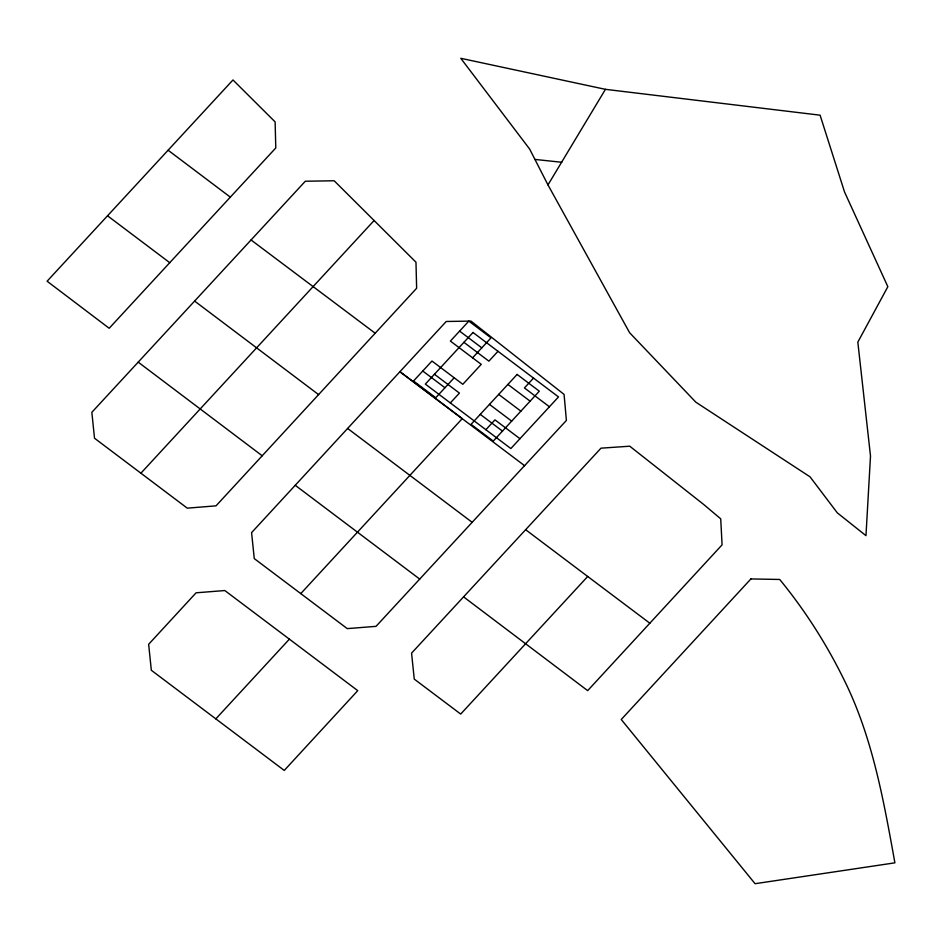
<?xml version="1.0" encoding="UTF-8"?>
<svg xmlns="http://www.w3.org/2000/svg" width="942" height="942" viewBox="0 0 942 942"><rect width="100%" height="100%" fill="white"/><g stroke="black" fill="none" stroke-linecap="round" stroke-linejoin="round"><path stroke-width="1.41" d="M547.973 184.915L605.447 89.337L820.093 115.183L844.562 192.05L887.847 286.686L857.832 342.123L870.502 456.034L865.969 535.657L837.32 512.86L810.038 476.829L695.867 402.21L629.597 332.703L547.973 184.915L529.663 149.095L460.779 58.298L605.447 89.337M262.206 455.775L416.635 288.264L415.975 262.206L334.175 180.77L305.314 181.229L91.845 412.313L94.518 438.23L187.281 508.162L216.024 505.842L262.206 455.775L138.191 362.14M300.769 593.613L462.239 418.637L399.926 371.713L524.576 465.666L566.401 420.415L564.07 394.415L470.976 321.092L446.225 321.481L251.585 532.63L254.269 558.594L347.268 628.62L376.023 626.348L524.553 465.631M169.748 262.688L109.19 328.275L47.1 281.222L232.98 79.964L275.123 121.907L275.782 147.965L169.748 262.688L107.553 215.812M140.9 473.202L374.092 220.522M454.174 377.777L435.746 397.736L413.538 380.992L431.966 361.033L462.828 384.301L481.244 364.342L450.394 341.086L468.822 321.128L491.017 337.86L472.601 357.819M450.335 402.929L459.425 393.085L434.439 374.257M497.988 351.307L488.898 361.151L463.911 342.323M215.824 718.876L289.382 639.147L357.748 690.651L284.26 770.438L151.332 670.268L148.648 644.293L196.077 592.812L224.82 590.54L289.382 639.147M485.872 429.717L494.95 419.873L519.949 438.701M533.525 378.095L524.435 387.939L549.422 406.767M649.839 623.215L587.702 576.48L460.697 714.06L414.256 679.1L411.572 653.136L600.984 448.168L629.751 446.202L703.556 504.359L720.724 518.83L722.078 544.853L587.667 690.639L463.558 596.863M534.903 159.422L561.773 162.271M251.043 239.963L375.175 333.221M472.189 522.339L347.633 428.469M295.223 485.283L419.72 579.095M459.602 331.101L481.809 347.845M507.903 384.43L530.111 401.162M498.683 394.404L520.891 411.148M168.1 150.225L230.354 197.161M489.475 404.389L511.683 421.121M422.758 371.018L444.965 387.751M480.267 414.362L502.475 431.106M525.636 529.698L587.702 576.48M194.617 301.075L318.584 394.604M473.002 332.479L425.348 384.101L510.858 448.545L558.512 396.923L473.002 332.479M517.111 374.445L471.047 424.347L493.255 441.08L539.319 391.189L517.111 374.445M750.904 578.93L621.249 719.5L755.072 883.702L894.9 862.837C883.773 801.242 872.787 738.54 845.056 681.831C827.323 645.329 805.457 610.852 779.717 579.471L750.904 578.93"/></g></svg>
